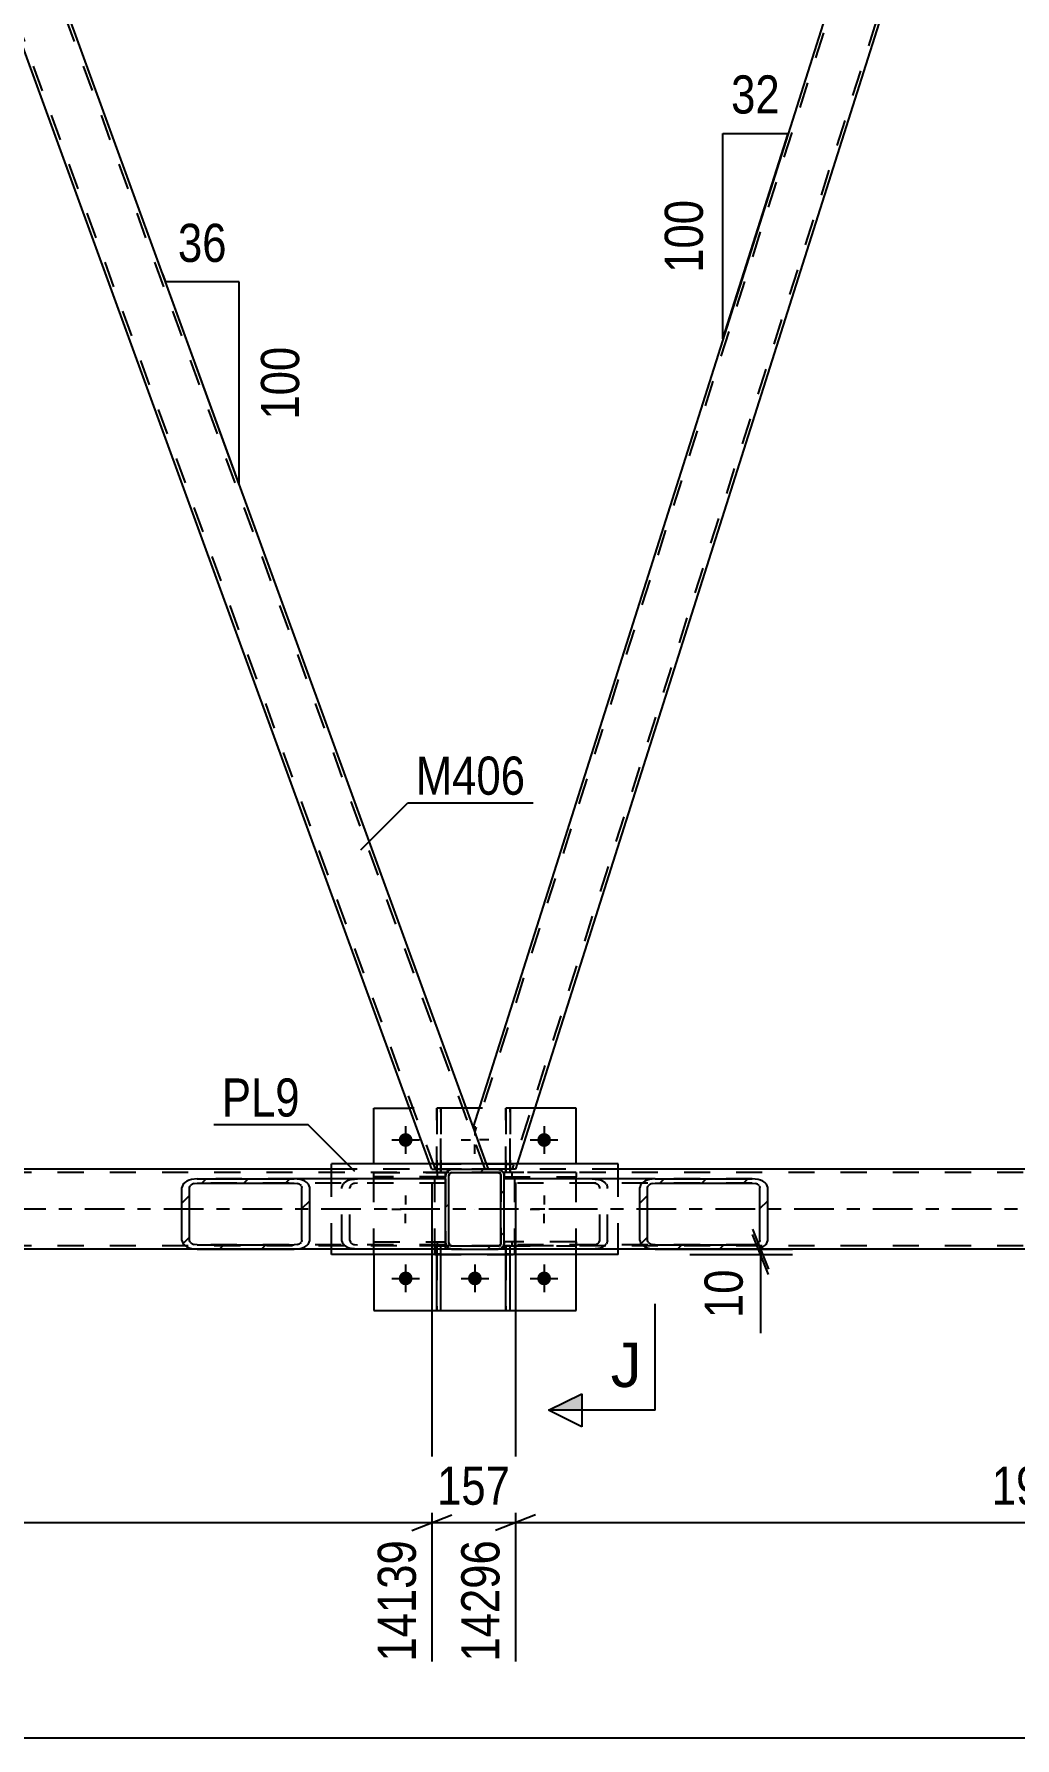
# Model space of a CAD drawing. Header units: millimetres. Extents: x -815 to 374, y -743 to 98.
# Drawn here: x -196 to -122.3, y -304.7 to -176.6 of the extents above; entities that cross this region are included whole.
import ezdxf

# ---------------------------------------------------------------- set-up
doc = ezdxf.new("R2010")
doc.units = ezdxf.units.MM
doc.linetypes.add('DXK_LINE_DOT2', pattern=[3.9198, 1.9599, -1.9599])
doc.linetypes.add('DXK_LINE_DOT3', pattern=[5.9187, 2.979, -0.9799, 0.9799, -0.9799])
doc.styles.add('Arial', font='ARIAL.TTF', dxfattribs={"height": 0.2})
doc.styles.add('Arial Narrow', font='ARIALN.TTF', dxfattribs={"height": 0.2})

# ---------------------------------------------------------------- blocks, each defined once
blk = doc.blocks.new('Part-232933173-7271 - 7159')
at = {"color": 7, "linetype": 'DXK_LINE_DOT2'}
for p, q in [((-165.03, -262.22), (-165.07, -262.41)), ((-165.07, -262.41), (-165.03, -262.22)), ((-165.07, -267.45), (-165.07, -262.41)), ((-165.07, -262.41), (-165.07, -262.41)), ((-165.07, -267.45), (-165.07, -262.41)), ((-164.81, -262.32), (-164.83, -262.41)), ((-164.83, -262.41), (-164.81, -262.32)), ((-164.83, -267.45), (-164.83, -262.41)), ((-164.83, -262.41), (-164.83, -262.41)), ((-164.83, -267.45), (-164.83, -262.41)), ((-164.76, -262.24), (-164.81, -262.32)), ((-164.81, -262.32), (-164.76, -262.24)), ((-164.59, -261.93), (-164.77, -261.96)), ((-164.77, -261.96), (-164.59, -261.93)), ((-164.68, -262.19), (-164.76, -262.24)), ((-164.59, -262.17), (-164.68, -262.19)), ((-161.15, -261.93), (-164.59, -261.93)), ((-164.59, -261.93), (-164.59, -261.93)), ((-161.15, -261.93), (-164.59, -261.93)), ((-164.59, -262.17), (-161.15, -262.17)), ((-164.59, -262.17), (-164.59, -262.17)), ((-161.15, -262.17), (-164.59, -262.17)), ((-161.15, -261.93), (-161.15, -261.93)), ((-160.96, -261.96), (-161.15, -261.93)), ((-161.15, -261.93), (-160.96, -261.96)), ((-161.15, -262.17), (-161.15, -262.17)), ((-161.06, -262.19), (-161.15, -262.17)), ((-161.15, -262.17), (-161.06, -262.19)), ((-160.98, -262.24), (-161.06, -262.19)), ((-161.06, -262.19), (-160.98, -262.24)), ((-160.93, -262.32), (-160.98, -262.24)), ((-160.98, -262.24), (-160.93, -262.32)), ((-160.91, -262.41), (-160.93, -262.32)), ((-160.93, -262.32), (-160.91, -262.41)), ((-160.91, -267.45), (-160.91, -262.41)), ((-160.91, -262.41), (-160.91, -262.41)), ((-160.91, -262.41), (-160.91, -267.45)), ((-160.67, -262.41), (-160.7, -262.22)), ((-160.7, -262.22), (-160.67, -262.41)), ((-160.67, -267.45), (-160.67, -262.41)), ((-160.67, -262.41), (-160.67, -262.41)), ((-160.67, -267.45), (-160.67, -262.41)), ((-165.07, -267.45), (-165.07, -267.45)), ((-165.07, -267.45), (-165.03, -267.63)), ((-165.03, -267.63), (-165.07, -267.45)), ((-164.83, -267.45), (-164.83, -267.45)), ((-164.83, -267.45), (-164.81, -267.54)), ((-164.81, -267.54), (-164.83, -267.45)), ((-160.93, -267.54), (-160.91, -267.45)), ((-160.91, -267.45), (-160.93, -267.54)), ((-160.91, -267.45), (-160.91, -267.45)), ((-160.7, -267.63), (-160.67, -267.45)), ((-160.67, -267.45), (-160.7, -267.63)), ((-160.67, -267.45), (-160.67, -267.45)), ((-164.81, -267.54), (-164.76, -267.62)), ((-164.76, -267.62), (-164.81, -267.54)), ((-164.77, -267.89), (-164.59, -267.93)), ((-164.59, -267.93), (-164.77, -267.89)), ((-164.76, -267.62), (-164.68, -267.67)), ((-164.68, -267.67), (-164.76, -267.62)), ((-164.68, -267.67), (-164.59, -267.69)), ((-164.59, -267.69), (-164.68, -267.67)), ((-164.59, -267.69), (-161.15, -267.69)), ((-164.59, -267.69), (-164.59, -267.69)), ((-161.15, -267.69), (-164.59, -267.69)), ((-164.59, -267.93), (-161.15, -267.93)), ((-164.59, -267.93), (-164.59, -267.93)), ((-164.59, -267.93), (-161.15, -267.93)), ((-161.06, -267.67), (-161.15, -267.69)), ((-161.15, -267.69), (-161.15, -267.69)), ((-161.15, -267.93), (-160.96, -267.89)), ((-160.96, -267.89), (-161.15, -267.93)), ((-161.15, -267.93), (-161.15, -267.93)), ((-160.98, -267.62), (-161.06, -267.67)), ((-160.98, -267.62), (-160.93, -267.54)), ((-160.93, -267.54), (-160.98, -267.62))]:
    blk.add_line(p, q, dxfattribs=at)
at = {"color": 7, "linetype": 'DXK_LINE_DOT3'}
blk.add_line((-162.87, -264.93), (-162.87, -264.93), dxfattribs=at)
at = {"color": 7, "linetype": 'DXK_LINE_DOT2'}
for centre, start, end in [((-164.59, -262.41), 112.5, 157.5), ((-164.59, -262.41), 112.5, 157.5), ((-161.15, -262.41), 22.5, 67.5), ((-161.15, -262.41), 22.5, 67.5), ((-164.59, -267.45), 202.5, 247.5), ((-164.59, -267.45), 202.5, 247.5), ((-161.15, -267.45), 292.5, 337.5), ((-161.15, -267.45), 292.5, 337.5)]:
    blk.add_arc(centre, 0.48, start, end, dxfattribs=at)
blk = doc.blocks.new('Bolt-232933173-7169 - 7159')
at = {"linetype": 'Continuous'}
for points in [[(-167.55, -259.73, -1), (-168.59, -259.73, -1)], [(-157.15, -259.73, -1), (-158.19, -259.73, -1)], [(-167.55, -270.13, -1), (-168.59, -270.13, -1)], [(-162.35, -270.13, -1), (-163.39, -270.13, -1)], [(-157.15, -270.13, -1), (-158.19, -270.13, -1)]]:
    blk.add_hatch(color=1, dxfattribs=at).paths.add_polyline_path(points)
at = {"color": 1, "linetype": 'Continuous'}
for p, q in [((-169.11, -259.73), (-167.03, -259.73)), ((-168.07, -258.69), (-168.07, -260.77)), ((-163.91, -259.73), (-163.21, -259.73)), ((-162.87, -258.69), (-162.87, -259.38)), ((-161.83, -259.73), (-162.52, -259.73)), ((-158.71, -259.73), (-156.63, -259.73)), ((-157.67, -258.69), (-157.67, -260.77)), ((-162.87, -260.77), (-162.87, -260.07)), ((-169.11, -264.93), (-168.41, -264.93)), ((-168.07, -263.89), (-168.07, -264.58)), ((-167.03, -264.93), (-167.72, -264.93)), ((-158.71, -264.93), (-158.01, -264.93)), ((-157.67, -263.89), (-157.67, -264.58)), ((-156.63, -264.93), (-157.32, -264.93)), ((-168.07, -265.97), (-168.07, -265.27)), ((-157.67, -265.97), (-157.67, -265.27)), ((-168.07, -269.09), (-168.07, -271.17)), ((-162.87, -269.09), (-162.87, -271.17)), ((-157.67, -269.09), (-157.67, -271.17)), ((-169.11, -270.13), (-167.03, -270.13)), ((-163.91, -270.13), (-161.83, -270.13)), ((-158.71, -270.13), (-156.63, -270.13))]:
    blk.add_line(p, q, dxfattribs=at)
blk = doc.blocks.new('Part-232933173-7247 - 7159')
at = {"color": 7, "linetype": 'DXK_LINE_DOT2'}
for p, q in [((-58.97, -262.17), (-731.67, -262.17)), ((-152.11, -261.93), (-173.65, -261.93)), ((-58.97, -267.69), (-731.67, -267.69)), ((-152.11, -267.93), (-173.65, -267.93))]:
    blk.add_line(p, q, dxfattribs=at)
at = {"color": 2, "linetype": 'Continuous'}
for p, q in [((-173.65, -261.93), (-237.24, -261.93)), ((-88.52, -261.93), (-152.11, -261.93)), ((-173.65, -267.93), (-237.24, -267.93)), ((-88.52, -267.93), (-152.11, -267.93))]:
    blk.add_line(p, q, dxfattribs=at)
at = {"color": 7, "linetype": 'DXK_LINE_DOT3'}
blk.add_line((-58.97, -264.93), (-731.67, -264.93), dxfattribs=at)
blk = doc.blocks.new('Part-232933173-7261 - 7159')
at = {"color": 2, "linetype": 'Continuous'}
for p, q in [((-170.47, -261.53), (-170.47, -257.33)), ((-170.47, -257.33), (-167.78, -257.33)), ((-162.57, -257.33), (-163.52, -257.33)), ((-155.27, -257.33), (-158.37, -257.33)), ((-155.27, -261.53), (-155.27, -257.33)), ((-170.47, -268.33), (-170.47, -272.53)), ((-155.27, -272.53), (-155.27, -268.33)), ((-170.47, -272.53), (-155.27, -272.53))]:
    blk.add_line(p, q, dxfattribs=at)
at = {"color": 7, "linetype": 'DXK_LINE_DOT2'}
for p, q in [((-163.52, -257.33), (-167.78, -257.33)), ((-158.37, -257.33), (-162.57, -257.33)), ((-170.47, -268.33), (-170.47, -261.53)), ((-155.27, -268.33), (-155.27, -261.53))]:
    blk.add_line(p, q, dxfattribs=at)
blk = doc.blocks.new('Part-232933173-7262 - 7159')
at = {"color": 7, "linetype": 'DXK_LINE_DOT2'}
for p, q in [((-170.47, -262.49), (-170.47, -262.17)), ((-170.47, -262.17), (-165.07, -262.17)), ((-165.67, -262.49), (-165.67, -262.17)), ((-165.67, -262.17), (-165.07, -262.17)), ((-165.07, -262.49), (-165.07, -262.17)), ((-165.07, -262.17), (-165.07, -262.49)), ((-165.07, -262.49), (-170.47, -262.49)), ((-165.67, -262.49), (-165.07, -262.49))]:
    blk.add_line(p, q, dxfattribs=at)
blk = doc.blocks.new('Part-232933173-7263 - 7159')
at = {"color": 7, "linetype": 'DXK_LINE_DOT2'}
for p, q in [((-170.47, -267.69), (-170.47, -267.37)), ((-170.47, -267.37), (-165.07, -267.37)), ((-165.67, -267.69), (-165.67, -267.37)), ((-165.67, -267.37), (-165.07, -267.37)), ((-165.07, -267.69), (-165.07, -267.37)), ((-165.07, -267.37), (-165.07, -267.69)), ((-165.07, -267.69), (-170.47, -267.69)), ((-165.67, -267.69), (-165.07, -267.69))]:
    blk.add_line(p, q, dxfattribs=at)
blk = doc.blocks.new('Part-232933173-7264 - 7159')
at = {"color": 7, "linetype": 'DXK_LINE_DOT2'}
for p, q in [((-155.27, -262.17), (-160.67, -262.17)), ((-160.67, -262.17), (-160.67, -262.49)), ((-160.67, -262.49), (-160.67, -262.17)), ((-160.07, -262.49), (-160.07, -262.17)), ((-155.27, -262.17), (-155.27, -262.49)), ((-160.67, -262.49), (-155.27, -262.49))]:
    blk.add_line(p, q, dxfattribs=at)
blk = doc.blocks.new('Part-232933173-7265 - 7159')
at = {"color": 7, "linetype": 'DXK_LINE_DOT2'}
for p, q in [((-155.27, -267.37), (-160.67, -267.37)), ((-160.67, -267.37), (-160.67, -267.69)), ((-160.67, -267.69), (-160.67, -267.37)), ((-160.07, -267.69), (-160.07, -267.37)), ((-155.27, -267.37), (-155.27, -267.69)), ((-160.67, -267.69), (-155.27, -267.69))]:
    blk.add_line(p, q, dxfattribs=at)
blk = doc.blocks.new('Part-232933173-7266 - 7159')
at = {"color": 7, "linetype": 'DXK_LINE_DOT2'}
for p, q in [((-160.22, -257.33), (-160.54, -257.33)), ((-160.54, -257.33), (-160.54, -261.57)), ((-160.54, -262.17), (-160.54, -257.33)), ((-160.22, -261.57), (-160.22, -257.33)), ((-160.22, -257.33), (-160.22, -262.17)), ((-160.22, -261.57), (-160.54, -261.57)), ((-160.54, -261.57), (-160.54, -262.17)), ((-160.22, -262.17), (-160.54, -262.17)), ((-160.22, -262.17), (-160.22, -261.57)), ((-160.22, -262.17), (-160.22, -262.17))]:
    blk.add_line(p, q, dxfattribs=at)
blk = doc.blocks.new('Part-232933173-7267 - 7159')
at = {"color": 7, "linetype": 'DXK_LINE_DOT2'}
for p, q in [((-165.42, -257.33), (-165.74, -257.33)), ((-165.74, -257.33), (-165.74, -261.57)), ((-165.74, -262.17), (-165.74, -257.33)), ((-165.42, -261.57), (-165.42, -257.33)), ((-165.42, -257.33), (-165.42, -262.17)), ((-165.42, -261.57), (-165.74, -261.57)), ((-165.74, -261.57), (-165.74, -262.17)), ((-165.42, -262.17), (-165.74, -262.17)), ((-165.42, -262.17), (-165.42, -261.57)), ((-165.42, -262.17), (-165.42, -262.17))]:
    blk.add_line(p, q, dxfattribs=at)
blk = doc.blocks.new('Part-232933173-7268 - 7159')
at = {"color": 7, "linetype": 'DXK_LINE_DOT2'}
for p, q in [((-160.54, -267.69), (-160.54, -267.69)), ((-160.54, -267.69), (-160.54, -268.29)), ((-160.54, -268.33), (-160.54, -267.69)), ((-160.22, -267.69), (-160.54, -267.69)), ((-160.54, -268.29), (-160.54, -272.53)), ((-160.54, -268.29), (-160.22, -268.29)), ((-160.22, -268.29), (-160.22, -267.69)), ((-160.22, -268.33), (-160.22, -267.69)), ((-160.22, -272.53), (-160.22, -268.29))]:
    blk.add_line(p, q, dxfattribs=at)
at = {"color": 2, "linetype": 'Continuous'}
for p, q in [((-160.54, -272.53), (-160.54, -268.33)), ((-160.22, -272.53), (-160.22, -268.33)), ((-160.54, -272.53), (-160.22, -272.53))]:
    blk.add_line(p, q, dxfattribs=at)
blk = doc.blocks.new('Part-232933173-7269 - 7159')
at = {"color": 7, "linetype": 'DXK_LINE_DOT2'}
for p, q in [((-165.74, -267.69), (-165.74, -267.69)), ((-165.74, -267.69), (-165.74, -268.29)), ((-165.74, -268.33), (-165.74, -267.69)), ((-165.42, -267.69), (-165.74, -267.69)), ((-165.74, -268.29), (-165.74, -272.53)), ((-165.74, -268.29), (-165.42, -268.29)), ((-165.42, -268.29), (-165.42, -267.69)), ((-165.42, -268.33), (-165.42, -267.69)), ((-165.42, -272.53), (-165.42, -268.29))]:
    blk.add_line(p, q, dxfattribs=at)
at = {"color": 2, "linetype": 'Continuous'}
for p, q in [((-165.74, -272.53), (-165.74, -268.33)), ((-165.42, -272.53), (-165.42, -268.33)), ((-165.74, -272.53), (-165.42, -272.53))]:
    blk.add_line(p, q, dxfattribs=at)
blk = doc.blocks.new('Part-232933173-7270 - 7159')
at = {"color": 7, "linetype": 'DXK_LINE_DOT2'}
for p, q in [((-165.87, -268.33), (-165.87, -261.53)), ((-165.87, -261.53), (-159.87, -261.53)), ((-159.87, -268.33), (-159.87, -261.53)), ((-165.87, -268.33), (-159.87, -268.33))]:
    blk.add_line(p, q, dxfattribs=at)
blk = doc.blocks.new('Part-232933173-7297 - 7159')
at = {"color": 2, "linetype": 'Continuous'}
for p, q in [((-152.11, -261.53), (-173.65, -261.53)), ((-173.65, -262.65), (-173.65, -261.53)), ((-152.11, -262.65), (-152.11, -261.53)), ((-173.65, -268.33), (-173.65, -267.93)), ((-152.11, -268.33), (-173.65, -268.33)), ((-152.11, -268.33), (-152.11, -267.93))]:
    blk.add_line(p, q, dxfattribs=at)
at = {"color": 7, "linetype": 'DXK_LINE_DOT2'}
for p, q in [((-173.65, -267.93), (-173.65, -262.65)), ((-152.11, -267.93), (-152.11, -262.65))]:
    blk.add_line(p, q, dxfattribs=at)
blk = doc.blocks.new('Part-232933173-7319 - 7159')
at = {"linetype": 'Continuous'}
h = blk.add_hatch(dxfattribs=at)
h.set_pattern_fill('', scale=0.7, style=0, pattern_type=0)
h.set_pattern_definition([(45, (-150.3952, -267.536), (-1.57154, 1.57154), [])])
h.paths.add_polyline_path([(-150.48, -267.29), (-150.4, -267.54), (-150.14, -267.74), (-149.76, -267.88), (-149.32, -267.93), (-142.04, -267.93), (-141.59, -267.88), (-141.22, -267.74), (-140.96, -267.54), (-140.88, -267.29), (-140.88, -263.29), (-140.96, -263.05), (-141.22, -262.84), (-141.59, -262.7), (-142.04, -262.65), (-149.32, -262.65), (-149.76, -262.7), (-150.14, -262.84), (-150.4, -263.05), (-150.48, -263.29)])
h.paths.add_polyline_path([(-149.86, -263.17), (-149.73, -263.06), (-149.54, -263), (-149.32, -262.97), (-142.04, -262.97), (-141.82, -263), (-141.63, -263.06), (-141.5, -263.17), (-141.46, -263.29), (-141.46, -267.29), (-141.5, -267.41), (-141.63, -267.52), (-141.82, -267.59), (-142.04, -267.61), (-149.32, -267.61), (-149.54, -267.59), (-149.73, -267.52), (-149.86, -267.41), (-149.9, -267.29), (-149.9, -263.29)])
at = {"color": 2, "linetype": 'Continuous'}
for p, q in [((-149.32, -262.65), (-160.67, -262.65)), ((-150.4, -263.05), (-150.48, -263.29)), ((-150.48, -267.29), (-150.48, -263.29)), ((-149.9, -263.29), (-149.86, -263.17)), ((-149.9, -267.29), (-149.9, -263.29)), ((-149.32, -262.65), (-149.76, -262.7)), ((-149.54, -263), (-149.32, -262.97)), ((-149.32, -262.65), (-142.04, -262.65)), ((-149.32, -262.97), (-142.04, -262.97)), ((-141.59, -262.7), (-142.04, -262.65)), ((-142.04, -262.97), (-141.82, -263)), ((-141.5, -263.17), (-141.46, -263.29)), ((-141.46, -267.29), (-141.46, -263.29)), ((-140.88, -263.29), (-140.96, -263.05)), ((-140.88, -267.29), (-140.88, -263.29)), ((-160.67, -267.74), (-160.67, -267.45)), ((-150.48, -267.29), (-150.4, -267.54)), ((-149.86, -267.41), (-149.9, -267.29)), ((-141.46, -267.29), (-141.5, -267.41)), ((-140.96, -267.54), (-140.88, -267.29)), ((-160.67, -267.93), (-160.67, -267.74)), ((-149.32, -267.93), (-160.67, -267.93)), ((-149.76, -267.88), (-149.32, -267.93)), ((-149.32, -267.61), (-149.54, -267.59)), ((-149.32, -267.61), (-142.04, -267.61)), ((-149.32, -267.93), (-142.04, -267.93)), ((-141.82, -267.59), (-142.04, -267.61)), ((-142.04, -267.93), (-141.59, -267.88))]:
    blk.add_line(p, q, dxfattribs=at)
at = {"color": 7, "linetype": 'DXK_LINE_DOT2'}
for p, q in [((-160.67, -267.54), (-160.67, -262.65)), ((-142.04, -262.97), (-160.67, -262.97)), ((-154.07, -262.65), (-153.62, -262.7)), ((-153.85, -263), (-154.07, -262.97)), ((-153.49, -263.29), (-153.53, -263.17)), ((-153.49, -267.29), (-153.49, -263.29)), ((-152.99, -263.05), (-152.91, -263.29)), ((-152.91, -267.29), (-152.91, -263.29)), ((-142.04, -262.65), (-149.32, -262.65)), ((-153.53, -267.41), (-153.49, -267.29)), ((-152.91, -267.29), (-152.99, -267.54)), ((-142.04, -267.61), (-160.67, -267.61)), ((-160.67, -267.74), (-160.67, -267.61)), ((-154.07, -267.61), (-153.85, -267.59)), ((-153.62, -267.88), (-154.07, -267.93)), ((-142.04, -267.93), (-149.32, -267.93))]:
    blk.add_line(p, q, dxfattribs=at)
for centre, radius, start, end in [((-153.94, -263.53), 0.545, 41.9363, 80.4819), ((-153.81, -263.77), 1.09, 41.9363, 80.4819), ((-153.94, -267.05), 0.545, 279.5182, 318.0638), ((-153.81, -266.81), 1.09, 279.5182, 318.0638)]:
    blk.add_arc(centre, radius, start, end, dxfattribs=at)
at = {"color": 2, "linetype": 'Continuous'}
for centre, radius, start, end in [((-149.58, -263.77), 1.09, 99.5182, 138.0638), ((-149.45, -263.53), 0.545, 99.5182, 138.0638), ((-141.91, -263.53), 0.545, 41.9363, 80.4819), ((-141.78, -263.77), 1.09, 41.9363, 80.4819), ((-149.58, -266.81), 1.09, 221.9363, 260.4819), ((-149.45, -267.05), 0.545, 221.9363, 260.4819), ((-141.91, -267.05), 0.545, 279.5182, 318.0638), ((-141.78, -266.81), 1.09, 279.5182, 318.0638)]:
    blk.add_arc(centre, radius, start, end, dxfattribs=at)
blk = doc.blocks.new('Part-232933173-7448 - 7159')
at = {"linetype": 'Continuous'}
h = blk.add_hatch(dxfattribs=at)
h.set_pattern_fill('', scale=0.7, style=0, pattern_type=0)
h.set_pattern_definition([(45, (-164.9268, -267.7872), (-1.57154, 1.57154), [])])
h.paths.add_polyline_path([(-165.03, -267.63), (-164.93, -267.79), (-164.77, -267.89), (-164.59, -267.93), (-161.15, -267.93), (-160.96, -267.89), (-160.81, -267.79), (-160.7, -267.63), (-160.67, -267.45), (-160.67, -262.41), (-160.7, -262.22), (-160.81, -262.07), (-160.96, -261.96), (-161.15, -261.93), (-164.59, -261.93), (-164.77, -261.96), (-164.93, -262.07), (-165.03, -262.22), (-165.07, -262.41), (-165.07, -267.45)])
h.paths.add_polyline_path([(-164.83, -262.41), (-164.81, -262.32), (-164.76, -262.24), (-164.68, -262.19), (-164.59, -262.17), (-161.15, -262.17), (-161.06, -262.19), (-160.98, -262.24), (-160.93, -262.32), (-160.91, -262.41), (-160.91, -267.45), (-160.93, -267.54), (-160.98, -267.62), (-161.06, -267.67), (-161.15, -267.69), (-164.59, -267.69), (-164.68, -267.67), (-164.76, -267.62), (-164.81, -267.54), (-164.83, -267.45)])
at = {"color": 7, "linetype": 'DXK_LINE_DOT2'}
for p, q in [((-165.07, -262.41), (-165.03, -262.22)), ((-165.07, -267.45), (-165.07, -262.41)), ((-164.81, -262.32), (-164.83, -262.41)), ((-164.83, -267.45), (-164.83, -262.41)), ((-164.76, -262.24), (-164.81, -262.32)), ((-164.77, -261.96), (-164.59, -261.93)), ((-164.68, -262.19), (-164.76, -262.24)), ((-164.59, -262.17), (-164.68, -262.19)), ((-164.59, -261.93), (-161.15, -261.93)), ((-164.59, -262.17), (-161.15, -262.17)), ((-161.15, -261.93), (-160.96, -261.96)), ((-161.06, -262.19), (-161.15, -262.17)), ((-160.98, -262.24), (-161.06, -262.19)), ((-160.93, -262.32), (-160.98, -262.24)), ((-160.91, -262.41), (-160.93, -262.32)), ((-160.91, -267.45), (-160.91, -262.41)), ((-160.7, -262.22), (-160.67, -262.41)), ((-160.67, -267.45), (-160.67, -262.41)), ((-165.03, -267.63), (-165.07, -267.45)), ((-164.83, -267.45), (-164.81, -267.54)), ((-160.93, -267.54), (-160.91, -267.45)), ((-160.67, -267.45), (-160.7, -267.63)), ((-164.81, -267.54), (-164.76, -267.62)), ((-164.59, -267.93), (-164.77, -267.89)), ((-164.76, -267.62), (-164.68, -267.67)), ((-164.68, -267.67), (-164.59, -267.69)), ((-164.59, -267.69), (-161.15, -267.69)), ((-164.59, -267.93), (-161.15, -267.93)), ((-161.15, -267.69), (-161.06, -267.67)), ((-160.96, -267.89), (-161.15, -267.93)), ((-161.06, -267.67), (-160.98, -267.62)), ((-160.98, -267.62), (-160.93, -267.54))]:
    blk.add_line(p, q, dxfattribs=at)
at = {"color": 2, "linetype": 'Continuous'}
for p, q in [((-165.03, -262.22), (-165.07, -262.41)), ((-165.07, -262.41), (-165.07, -262.41)), ((-165.07, -267.45), (-165.07, -262.41)), ((-164.83, -262.41), (-164.81, -262.32)), ((-164.83, -262.41), (-164.83, -262.41)), ((-164.83, -267.45), (-164.83, -262.41)), ((-164.81, -262.32), (-164.76, -262.24)), ((-164.59, -261.93), (-164.77, -261.96)), ((-164.76, -262.24), (-164.68, -262.19)), ((-164.68, -262.19), (-164.59, -262.17)), ((-164.59, -261.93), (-164.59, -261.93)), ((-164.59, -261.93), (-161.15, -261.93)), ((-164.59, -262.17), (-164.59, -262.17)), ((-164.59, -262.17), (-161.15, -262.17)), ((-161.15, -261.93), (-161.15, -261.93)), ((-160.96, -261.96), (-161.15, -261.93)), ((-161.15, -262.17), (-161.15, -262.17)), ((-161.15, -262.17), (-161.06, -262.19)), ((-161.06, -262.19), (-160.98, -262.24)), ((-160.98, -262.24), (-160.93, -262.32)), ((-160.93, -262.32), (-160.91, -262.41)), ((-160.91, -262.41), (-160.91, -262.41)), ((-160.91, -267.45), (-160.91, -262.41)), ((-160.67, -262.41), (-160.7, -262.22)), ((-160.67, -262.41), (-160.67, -262.41)), ((-160.67, -267.45), (-160.67, -262.41)), ((-165.07, -267.45), (-165.07, -267.45)), ((-165.07, -267.45), (-165.03, -267.63)), ((-164.83, -267.45), (-164.83, -267.45)), ((-164.81, -267.54), (-164.83, -267.45)), ((-160.91, -267.45), (-160.93, -267.54)), ((-160.91, -267.45), (-160.91, -267.45)), ((-160.7, -267.63), (-160.67, -267.45)), ((-160.67, -267.45), (-160.67, -267.45)), ((-164.76, -267.62), (-164.81, -267.54)), ((-164.77, -267.89), (-164.59, -267.93)), ((-164.68, -267.67), (-164.76, -267.62)), ((-164.59, -267.69), (-164.68, -267.67)), ((-164.59, -267.69), (-164.59, -267.69)), ((-164.59, -267.69), (-161.15, -267.69)), ((-164.59, -267.93), (-164.59, -267.93)), ((-164.59, -267.93), (-161.15, -267.93)), ((-161.06, -267.67), (-161.15, -267.69)), ((-161.15, -267.69), (-161.15, -267.69)), ((-161.15, -267.93), (-160.96, -267.89)), ((-161.15, -267.93), (-161.15, -267.93)), ((-160.98, -267.62), (-161.06, -267.67)), ((-160.93, -267.54), (-160.98, -267.62))]:
    blk.add_line(p, q, dxfattribs=at)
at = {"color": 7, "linetype": 'DXK_LINE_DOT2'}
for centre, start, end in [((-164.59, -262.41), 112.5, 157.5), ((-161.15, -262.41), 22.5, 67.5), ((-164.59, -267.45), 202.5, 247.5), ((-161.15, -267.45), 292.5, 337.5)]:
    blk.add_arc(centre, 0.48, start, end, dxfattribs=at)
at = {"color": 2, "linetype": 'Continuous'}
for centre, start, end in [((-164.59, -262.41), 112.5, 157.5), ((-161.15, -262.41), 22.5, 67.5), ((-164.59, -267.45), 202.5, 247.5), ((-161.15, -267.45), 292.5, 337.5)]:
    blk.add_arc(centre, 0.48, start, end, dxfattribs=at)
blk = doc.blocks.new('Part-232933173-7460 - 7159')
at = {"linetype": 'Continuous'}
h = blk.add_hatch(dxfattribs=at)
h.set_pattern_fill('', scale=0.7, style=0, pattern_type=0)
h.set_pattern_definition([(45, (-184.793, -267.536), (-1.57154, 1.57154), [])])
h.paths.add_polyline_path([(-184.88, -267.29), (-184.79, -267.54), (-184.54, -267.74), (-184.16, -267.88), (-183.72, -267.93), (-176.44, -267.93), (-175.99, -267.88), (-175.61, -267.74), (-175.36, -267.54), (-175.27, -267.29), (-175.27, -263.29), (-175.36, -263.05), (-175.61, -262.84), (-175.99, -262.7), (-176.44, -262.65), (-183.72, -262.65), (-184.16, -262.7), (-184.54, -262.84), (-184.79, -263.05), (-184.88, -263.29)])
h.paths.add_polyline_path([(-184.25, -263.17), (-184.13, -263.06), (-183.94, -263), (-183.72, -262.97), (-176.44, -262.97), (-176.22, -263), (-176.03, -263.06), (-175.9, -263.17), (-175.86, -263.29), (-175.86, -267.29), (-175.9, -267.41), (-176.03, -267.52), (-176.22, -267.59), (-176.44, -267.61), (-183.72, -267.61), (-183.94, -267.59), (-184.13, -267.52), (-184.25, -267.41), (-184.3, -267.29), (-184.3, -263.29)])
at = {"color": 2, "linetype": 'Continuous'}
for p, q in [((-184.79, -263.05), (-184.88, -263.29)), ((-184.88, -267.29), (-184.88, -263.29)), ((-184.3, -263.29), (-184.25, -263.17)), ((-184.3, -267.29), (-184.3, -263.29)), ((-183.72, -262.65), (-184.16, -262.7)), ((-183.94, -263), (-183.72, -262.97)), ((-183.72, -262.65), (-176.44, -262.65)), ((-183.72, -262.97), (-176.44, -262.97)), ((-165.07, -262.65), (-176.44, -262.65)), ((-175.99, -262.7), (-176.44, -262.65)), ((-176.44, -262.97), (-176.22, -263)), ((-175.9, -263.17), (-175.86, -263.29)), ((-175.86, -267.29), (-175.86, -263.29)), ((-175.27, -263.29), (-175.36, -263.05)), ((-175.27, -267.29), (-175.27, -263.29)), ((-184.88, -267.29), (-184.79, -267.54)), ((-184.25, -267.41), (-184.3, -267.29)), ((-175.86, -267.29), (-175.9, -267.41)), ((-175.36, -267.54), (-175.27, -267.29)), ((-165.07, -267.93), (-165.07, -267.45)), ((-184.16, -267.88), (-183.72, -267.93)), ((-183.72, -267.61), (-183.94, -267.59)), ((-183.72, -267.61), (-176.44, -267.61)), ((-183.72, -267.93), (-176.44, -267.93)), ((-176.22, -267.59), (-176.44, -267.61)), ((-176.44, -267.93), (-175.99, -267.88)), ((-165.07, -267.93), (-176.44, -267.93))]:
    blk.add_line(p, q, dxfattribs=at)
at = {"color": 7, "linetype": 'DXK_LINE_DOT2'}
for p, q in [((-176.44, -262.65), (-183.72, -262.65)), ((-165.07, -262.97), (-183.72, -262.97)), ((-172.85, -263.29), (-172.76, -263.05)), ((-172.85, -267.29), (-172.85, -263.29)), ((-172.22, -263.17), (-172.27, -263.29)), ((-172.27, -267.29), (-172.27, -263.29)), ((-172.13, -262.7), (-171.69, -262.65)), ((-171.69, -262.97), (-171.91, -263)), ((-165.07, -262.65), (-165.07, -267.45)), ((-172.76, -267.54), (-172.85, -267.29)), ((-172.27, -267.29), (-172.22, -267.41)), ((-165.07, -267.61), (-183.72, -267.61)), ((-176.44, -267.93), (-183.72, -267.93)), ((-171.69, -267.93), (-172.13, -267.88)), ((-171.91, -267.59), (-171.69, -267.61)), ((-165.07, -267.93), (-165.07, -267.61))]:
    blk.add_line(p, q, dxfattribs=at)
at = {"color": 2, "linetype": 'Continuous'}
for centre, radius, start, end in [((-183.98, -263.77), 1.09, 99.5182, 138.0638), ((-183.85, -263.53), 0.545, 99.5182, 138.0638), ((-176.31, -263.53), 0.545, 41.9363, 80.4819), ((-176.17, -263.77), 1.09, 41.9363, 80.4819), ((-183.98, -266.81), 1.09, 221.9363, 260.4819), ((-183.85, -267.05), 0.545, 221.9363, 260.4819), ((-176.31, -267.05), 0.545, 279.5182, 318.0638), ((-176.17, -266.81), 1.09, 279.5182, 318.0638)]:
    blk.add_arc(centre, radius, start, end, dxfattribs=at)
at = {"color": 7, "linetype": 'DXK_LINE_DOT2'}
for centre, radius, start, end in [((-171.95, -263.77), 1.09, 99.5182, 138.0638), ((-171.82, -263.53), 0.545, 99.5182, 138.0638), ((-171.95, -266.81), 1.09, 221.9363, 260.4819), ((-171.82, -267.05), 0.545, 221.9363, 260.4819)]:
    blk.add_arc(centre, radius, start, end, dxfattribs=at)
blk = doc.blocks.new('Part-232933173-7488 - 7159')
at = {"color": 7, "linetype": 'DXK_LINE_DOT2'}
for p, q in [((-205.16, -142.93), (-209.41, -142.93)), ((-208.25, -146.14), (-209.41, -142.93)), ((-165.84, -261.93), (-209.16, -142.93)), ((-162.1, -261.93), (-205.41, -142.93)), ((-205.01, -143.33), (-205.16, -142.93)), ((-161.84, -261.93), (-163.01, -258.73)), ((-166.1, -261.93), (-166.25, -261.53)), ((-166.1, -261.93), (-161.84, -261.93))]:
    blk.add_line(p, q, dxfattribs=at)
at = {"color": 2, "linetype": 'Continuous'}
for p, q in [((-163.01, -258.73), (-205.01, -143.33)), ((-166.25, -261.53), (-208.25, -146.14))]:
    blk.add_line(p, q, dxfattribs=at)
blk = doc.blocks.new('Part-232933173-7493 - 7159')
at = {"color": 2, "linetype": 'Continuous'}
for p, q in [((-126.42, -143.33), (-163.01, -258.73)), ((-123.11, -146.14), (-124.13, -143.33)), ((-123.11, -146.14), (-159.7, -261.53)), ((-161.99, -261.53), (-163.01, -258.73))]:
    blk.add_line(p, q, dxfattribs=at)
at = {"color": 7, "linetype": 'DXK_LINE_DOT2'}
for p, q in [((-126.04, -142.93), (-162.87, -259.1)), ((-126.29, -142.93), (-126.42, -143.33)), ((-124.28, -142.93), (-126.29, -142.93)), ((-124.13, -143.33), (-124.28, -142.93)), ((-123.25, -145.77), (-160.08, -261.93)), ((-161.84, -261.93), (-161.99, -261.53)), ((-159.83, -261.93), (-161.84, -261.93)), ((-159.7, -261.53), (-159.83, -261.93))]:
    blk.add_line(p, q, dxfattribs=at)
blk = doc.blocks.new('Part-232933173-7498 - 7159')
at = {"color": 7, "linetype": 'DXK_LINE_DOT2'}
for p, q in [((-120.02, -142.93), (-124.28, -142.93)), ((-123.11, -146.14), (-124.28, -142.93)), ((-80.71, -261.93), (-124.02, -142.93)), ((-76.96, -261.93), (-120.28, -142.93)), ((-119.88, -143.33), (-120.02, -142.93)), ((-80.97, -261.93), (-81.11, -261.53)), ((-80.97, -261.93), (-76.71, -261.93)), ((-76.71, -261.93), (-76.85, -261.53))]:
    blk.add_line(p, q, dxfattribs=at)
at = {"color": 2, "linetype": 'Continuous'}
for p, q in [((-76.85, -261.53), (-119.88, -143.33)), ((-81.11, -261.53), (-123.11, -146.14))]:
    blk.add_line(p, q, dxfattribs=at)
blk = doc.blocks.new('StraightDimension-232933173-38597 - 7159')
at = {"color": 7, "linetype": 'Continuous'}
for p, q in [((-142.01, -266.43), (-140.81, -269.43)), ((-140.81, -269.83), (-142.01, -266.83)), ((-146.74, -267.93), (-139.01, -267.93)), ((-146.74, -268.33), (-139.01, -268.33)), ((-141.41, -268.33), (-141.41, -267.93)), ((-141.41, -268.33), (-141.41, -274.24)), ((-141.41, -268.33), (-141.41, -274.24))]:
    blk.add_line(p, q, dxfattribs=at)
at = {"color": 0}
blk.add_wipeout([(-142.16, -268.86), (-146.36, -268.86), (-146.36, -273.71), (-142.16, -273.71)], dxfattribs=at)
at = {"color": 3, "style": 'Arial Narrow'}
blk.add_text('10', height=2.863, rotation=90.0002, dxfattribs=at).set_placement((-142.76, -273.11))
blk = doc.blocks.new('StraightDimension-232933173-22107 - 7159')
at = {"color": 7, "linetype": 'Continuous'}
for p, q in [((-159.83, -262.93), (-159.83, -298.92)), ((-80.97, -262.93), (-80.97, -298.92)), ((-158.33, -287.88), (-161.33, -289.08)), ((-82.47, -289.08), (-79.47, -287.88)), ((-159.83, -288.48), (-80.97, -288.48))]:
    blk.add_line(p, q, dxfattribs=at)
at = {"color": 0}
blk.add_wipeout([(-116.14, -287.73), (-116.14, -283.53), (-124.65, -283.53), (-124.65, -287.73)], dxfattribs=at)
at = {"color": 3, "style": 'Arial Narrow'}
blk.add_text('1972', height=2.863, dxfattribs=at).set_placement((-124.05, -287.13))
at = {"color": 0, "linetype": 'Continuous'}
blk.add_wipeout([(-81.57, -289.18), (-85.77, -289.18), (-85.77, -299.52), (-81.57, -299.52)], dxfattribs=at)
at = {"color": 3, "linetype": 'Continuous', "style": 'Arial Narrow'}
blk.add_text('16268', height=2.863, rotation=90.0002, dxfattribs=at).set_placement((-82.17, -298.92))
blk = doc.blocks.new('StraightDimension-232933173-7860 - 7159')
at = {"color": 7, "linetype": 'Continuous'}
blk.add_line((-775.39, -304.65), (-46.07, -304.65), dxfattribs=at)
blk = doc.blocks.new('StraightDimension-232933173-22109 - 7159')
at = {"color": 7, "linetype": 'Continuous'}
for p, q in [((-244.96, -262.93), (-244.96, -298.92)), ((-166.1, -262.93), (-166.1, -298.92)), ((-243.46, -287.88), (-246.46, -289.08)), ((-167.6, -289.08), (-164.6, -287.88)), ((-244.96, -288.48), (-166.1, -288.48))]:
    blk.add_line(p, q, dxfattribs=at)
at = {"color": 0}
blk.add_wipeout([(-201.28, -287.73), (-201.28, -283.53), (-209.79, -283.53), (-209.79, -287.73)], dxfattribs=at)
at = {"color": 3, "style": 'Arial Narrow'}
blk.add_text('1972', height=2.863, dxfattribs=at).set_placement((-209.19, -287.13))
at = {"color": 0, "linetype": 'Continuous'}
blk.add_wipeout([(-166.7, -289.18), (-170.9, -289.18), (-170.9, -299.52), (-166.7, -299.52)], dxfattribs=at)
at = {"color": 3, "linetype": 'Continuous', "style": 'Arial Narrow'}
blk.add_text('14139', height=2.863, rotation=90.0002, dxfattribs=at).set_placement((-167.3, -298.92))
blk = doc.blocks.new('AngleDimension-232933173-20800 - 7159')
at = {"color": 7, "linetype": 'Continuous'}
for p, q in [((-144.25, -184.11), (-139.35, -184.11)), ((-144.25, -199.55), (-139.35, -184.11)), ((-144.25, -199.55), (-144.25, -184.11)), ((-139.46, -184.48), (-139.35, -184.11))]:
    blk.add_line(p, q, dxfattribs=at)
at = {"color": 0}
for points in [[(-139.37, -183.21), (-139.37, -179.01), (-144.23, -179.01), (-144.23, -183.21)], [(-145.15, -188.49), (-149.35, -188.49), (-149.35, -195.18), (-145.15, -195.18)]]:
    blk.add_wipeout(points, dxfattribs=at)
at = {"color": 3, "style": 'Arial Narrow'}
blk.add_text('32', height=2.863, dxfattribs=at).set_placement((-143.63, -182.61))
blk.add_text('100', height=2.863, rotation=90.0002, dxfattribs=at).set_placement((-145.75, -194.58))
blk = doc.blocks.new('AngleDimension-232933173-20871 - 7159')
at = {"color": 7, "linetype": 'Continuous'}
for p, q in [((-186.33, -194.66), (-186.11, -195.26)), ((-180.57, -195.26), (-186.11, -195.26)), ((-180.57, -210.48), (-186.11, -195.26)), ((-180.57, -210.48), (-180.57, -195.26))]:
    blk.add_line(p, q, dxfattribs=at)
at = {"color": 0}
blk.add_wipeout([(-175.47, -199.53), (-179.67, -199.53), (-179.67, -206.21), (-175.47, -206.21)], dxfattribs=at)
at = {"color": 3, "style": 'Arial Narrow'}
blk.add_text('100', height=2.863, rotation=90.0002, dxfattribs=at).set_placement((-176.07, -205.61))
at = {"color": 0}
blk.add_wipeout([(-180.91, -194.36), (-180.91, -190.16), (-185.77, -190.16), (-185.77, -194.36)], dxfattribs=at)
at = {"color": 3, "style": 'Arial Narrow'}
blk.add_text('36', height=2.863, dxfattribs=at).set_placement((-185.17, -193.76))
blk = doc.blocks.new('StraightDimension-232933173-22108 - 7159')
at = {"color": 7, "linetype": 'Continuous'}
for p, q in [((-166.1, -262.93), (-166.1, -298.92)), ((-159.83, -262.93), (-159.83, -298.92)), ((-167.6, -289.08), (-164.6, -287.88)), ((-158.33, -287.88), (-161.33, -289.08)), ((-166.1, -288.48), (-159.83, -288.48))]:
    blk.add_line(p, q, dxfattribs=at)
at = {"color": 0}
blk.add_wipeout([(-159.62, -287.73), (-159.62, -283.53), (-166.31, -283.53), (-166.31, -287.73)], dxfattribs=at)
at = {"color": 0, "linetype": 'Continuous'}
blk.add_wipeout([(-160.43, -289.18), (-164.63, -289.18), (-164.63, -299.52), (-160.43, -299.52)], dxfattribs=at)
at = {"color": 3, "style": 'Arial Narrow'}
blk.add_text('157', height=2.863, dxfattribs=at).set_placement((-165.71, -287.13))
at = {"color": 3, "linetype": 'Continuous', "style": 'Arial Narrow'}
blk.add_text('14296', height=2.863, rotation=90.0002, dxfattribs=at).set_placement((-161.03, -298.92))
blk = doc.blocks.new('Mark-232933173-7484 - 7159')
at = {"color": 0}
blk.add_wipeout([(-159.09, -233.79), (-159.09, -230.79), (-167.31, -230.79), (-167.31, -233.79)], dxfattribs=at)
blk.add_wipeout([(-159.09, -233.79), (-159.09, -230.79), (-167.31, -230.79), (-167.31, -233.79)], dxfattribs=at)
at = {"color": 30, "linetype": 'Continuous'}
for p, q in [((-171.44, -237.93), (-167.91, -234.39)), ((-167.91, -234.39), (-158.49, -234.39))]:
    blk.add_line(p, q, dxfattribs=at)
at = {"color": 3, "style": 'Arial Narrow'}
blk.add_text('M406', height=2.863, dxfattribs=at).set_placement((-167.31, -233.79))
blk = doc.blocks.new('SectionMark-232933173-8633 - 7159')
at = {"linetype": 'Continuous'}
blk.add_hatch(color=6, dxfattribs=at).paths.add_polyline_path([(-154.84, -278.79), (-154.84, -280.04), (-157.34, -280.04)])
at = {"color": 6, "linetype": 'Continuous'}
for p, q in [((-149.34, -280.04), (-149.34, -272.04)), ((-157.34, -280.04), (-154.84, -278.79)), ((-154.84, -278.79), (-154.84, -281.29)), ((-149.34, -280.04), (-157.34, -280.04)), ((-154.84, -281.29), (-157.34, -280.04))]:
    blk.add_line(p, q, dxfattribs=at)
at = {"color": 0, "linetype": 'Continuous'}
blk.add_wipeout([(-150.34, -278.29), (-150.34, -274.79), (-152.67, -274.79), (-152.67, -278.29)], dxfattribs=at)
at = {"color": 3, "linetype": 'Continuous', "style": 'Arial'}
blk.add_text('J', height=3.34, dxfattribs=at).set_placement((-152.67, -278.29))
blk = doc.blocks.new('Mark-232933173-59429 - 7159')
at = {"color": 0}
blk.add_wipeout([(-176.02, -257.97), (-176.02, -254.97), (-181.87, -254.97), (-181.87, -257.97)], dxfattribs=at)
blk.add_wipeout([(-176.02, -257.97), (-176.02, -254.97), (-181.87, -254.97), (-181.87, -257.97)], dxfattribs=at)
at = {"color": 30, "linetype": 'Continuous'}
for p in [(-182.47, -258.57), (-171.88, -262.1)]:
    blk.add_line(p, (-175.42, -258.57), dxfattribs=at)
at = {"color": 3, "style": 'Arial Narrow'}
blk.add_text('PL9', height=2.863, dxfattribs=at).set_placement((-181.87, -257.97))

msp = doc.modelspace()

# ---------------------------------------------------------------- block references
for name in ['Part-232933173-7488 - 7159', 'Part-232933173-7493 - 7159', 'Part-232933173-7498 - 7159', 'Part-232933173-7261 - 7159', 'Part-232933173-7267 - 7159', 'Part-232933173-7266 - 7159', 'Bolt-232933173-7169 - 7159', 'Part-232933173-7247 - 7159', 'Part-232933173-7297 - 7159', 'Part-232933173-7262 - 7159', 'Part-232933173-7270 - 7159', 'Part-232933173-7271 - 7159', 'Part-232933173-7448 - 7159', 'Part-232933173-7264 - 7159', 'Part-232933173-7460 - 7159', 'Part-232933173-7319 - 7159', 'Part-232933173-7263 - 7159', 'Part-232933173-7265 - 7159', 'Part-232933173-7269 - 7159', 'Part-232933173-7268 - 7159']:
    msp.add_blockref(name, (0, 0))

# ---------------------------------------------------------------- next in the draw order: block references
msp.add_blockref('StraightDimension-232933173-38597 - 7159', (0, 0))

# ---------------------------------------------------------------- next in the draw order: block references
msp.add_blockref('StraightDimension-232933173-22107 - 7159', (0, 0))

# ---------------------------------------------------------------- next in the draw order: block references
msp.add_blockref('StraightDimension-232933173-7860 - 7159', (0, 0))

# ---------------------------------------------------------------- next in the draw order: block references
for name in ['AngleDimension-232933173-20800 - 7159', 'AngleDimension-232933173-20871 - 7159', 'Mark-232933173-7484 - 7159', 'Mark-232933173-59429 - 7159', 'StraightDimension-232933173-22109 - 7159']:
    msp.add_blockref(name, (0, 0))

# ---------------------------------------------------------------- next in the draw order: block references
for name in ['SectionMark-232933173-8633 - 7159', 'StraightDimension-232933173-22108 - 7159']:
    msp.add_blockref(name, (0, 0))

doc.saveas('drawing.dxf')
